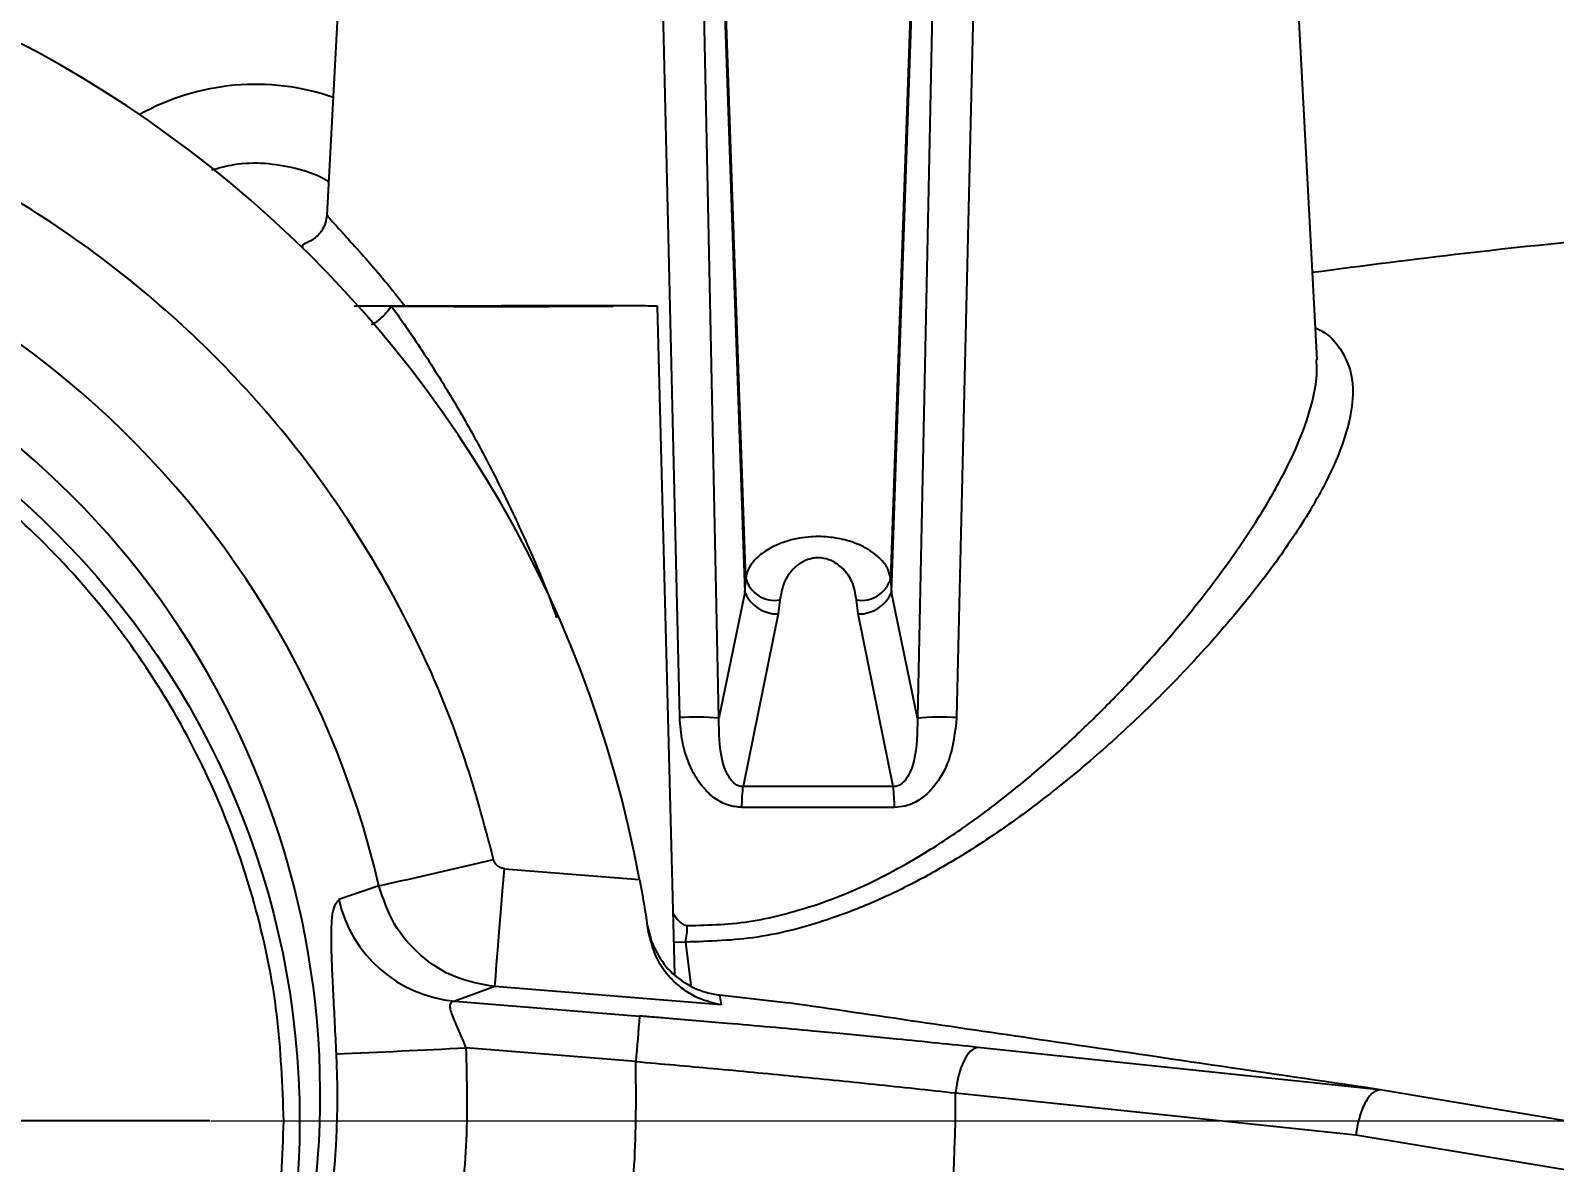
# Model space of a CAD drawing. Header units: millimetres. Extents: x 2028 to 4172, y 863 to 2379.
# Drawn here: x 2922.7 to 3018.9, y 1256.7 to 1328.2 of the extents above; entities that cross this region are included whole.
import ezdxf

# ---------------------------------------------------------------- set-up
doc = ezdxf.new("R2010")
doc.units = ezdxf.units.MM
doc.linetypes.add('AM_ISO08W050', pattern=[18, 12, -1.5, 3, -1.5])
doc.layers.add('AM_5', color=3, linetype='Continuous', lineweight=25)
doc.layers.add('AM_7', color=4, linetype='AM_ISO08W050', lineweight=25)
doc.styles.add('SLDTEXTSTYLE1', font='txt.shx', dxfattribs={"width": 0.7, "bigfont": 'gbcbig.shx'})
doc.dimstyles.new('SLDDIMSTYLE12$0', dxfattribs={"dimtxt": 12, "dimasz": 10, "dimexe": 0, "dimexo": 0.0625, "dimgap": 0.875, "dimtad": 1, "dimdec": 1, "dimlfac": 1.8, "dimrnd": 1e-09, "dimzin": 12, "dimdsep": 46, "dimtxsty": 'SLDTEXTSTYLE1', "dimcen": 0.09, "dimdle": 8.16, "dimclrd": 3, "dimclre": 3, "dimadec": 0, "dimazin": 3, "dimtfac": 1, "dimtdec": 1, "dimtofl": 0, "dimtmove": 0, "dimatfit": 3, "dimfxl": 0, "dimfrac": 2, "dimtolj": 1, "dimlwd": 5, "dimlwe": 5, "dimarcsym": 0})
doc.dimstyles.new('SLDDIMSTYLE12$3', dxfattribs={"dimtxt": 12, "dimasz": 10, "dimexe": 0, "dimexo": 0.0625, "dimgap": 0.875, "dimtad": 1, "dimdec": 1, "dimlfac": 1.8, "dimrnd": 1e-09, "dimzin": 12, "dimdsep": 46, "dimtxsty": 'SLDTEXTSTYLE1', "dimcen": 0.09, "dimdle": 8.16, "dimclrd": 3, "dimclre": 3, "dimadec": 0, "dimazin": 3, "dimtfac": 1, "dimtdec": 1, "dimtofl": 0, "dimtmove": 0, "dimatfit": 3, "dimfxl": 0, "dimfrac": 2, "dimtolj": 1, "dimlwd": 5, "dimlwe": 5, "dimarcsym": 0})

# ---------------------------------------------------------------- blocks, each defined once
blk = doc.blocks.new('*D61')
at = {"layer": 'AM_5', "color": 3, "lineweight": 5, "transparency": 16777216}
blk.add_line((3179.728, 1376.785), (3194.078, 1376.785), dxfattribs=at)
at = {"layer": 'AM_5', "color": 3, "linetype": 'Continuous', "lineweight": 5, "transparency": 16777216}
for p, q in [((3194.078, 1366.785), (3194.078, 1269.336)), ((2934.133, 1259.336), (3194.078, 1259.336))]:
    blk.add_line(p, q, dxfattribs=at)
at = {"layer": 'AM_5', "color": 3, "transparency": 16777216}
for points in [[(3192.412, 1366.785), (3195.745, 1366.785), (3194.078, 1376.785)], [(3192.412, 1269.336), (3195.745, 1269.336), (3194.078, 1259.336)]]:
    blk.add_solid(points, dxfattribs=at)
at = {"layer": 'Defpoints', "color": 0, "transparency": 16777216}
for p in [(3179.665, 1376.785), (2934.071, 1259.336), (3194.078, 1259.336)]:
    blk.add_point(p, dxfattribs=at)
at = {"layer": 'AM_5', "color": 0, "transparency": 16777216, "insert": (3187.203, 1327.29), "char_height": 12, "attachment_point": 5, "rotation": 90, "style": 'SLDTEXTSTYLE1'}
blk.add_mtext('\\A1;115', dxfattribs=at)
blk = doc.blocks.new('*D46')
at = {"layer": 'AM_5', "color": 3, "linetype": 'Continuous', "lineweight": 5, "transparency": 16777216}
blk.add_line((3051.198, 1412.091), (3017.515, 1386.092), dxfattribs=at)
at = {"layer": 'AM_5', "color": 3, "lineweight": 5, "transparency": 16777216}
for p, q in [((2950.139, 1334.154), (2950.319, 1334.154)), ((2950.229, 1334.064), (2950.229, 1334.244))]:
    blk.add_line(p, q, dxfattribs=at)
at = {"layer": 'AM_5', "color": 3, "transparency": 16777216}
blk.add_solid([(3016.497, 1387.411), (3018.533, 1384.773), (3009.599, 1379.982)], dxfattribs=at)
at = {"layer": 'Defpoints', "color": 0, "transparency": 16777216}
for p in [(3009.599, 1379.982), (2890.858, 1288.327)]:
    blk.add_point(p, dxfattribs=at)
at = {"layer": 'AM_5', "color": 0, "transparency": 16777216, "insert": (3034.114, 1407.589), "char_height": 12, "attachment_point": 5, "rotation": 37.66418, "style": 'SLDTEXTSTYLE1'}
blk.add_mtext('\\A1;%%C345', dxfattribs=at)

msp = doc.modelspace()

# ---------------------------------------------------------------- linework, layer by layer
at = {"color": 7, "linetype": 'Continuous', "lineweight": 25}
for p, q in [((2942.461, 1335.651), (2941.458, 1316.506)), ((2963.723, 1284.79), (2962.538, 1335.711)), ((2966.198, 1284.752), (2965.138, 1335.708)), ((2966.35, 1335.698), (2967.839, 1292.679)), ((2967.89, 1293.567), (2966.428, 1335.697)), ((2978.494, 1335.697), (2977.032, 1293.567)), ((2977.083, 1292.679), (2978.572, 1335.698)), ((2979.784, 1335.708), (2978.724, 1284.752)), ((2982.384, 1335.711), (2981.199, 1284.79)), ((3003.943, 1307.371), (3002.723, 1330.651)), ((2963.415, 1268.601), (2962.311, 1310.766)), ((2967.839, 1292.679), (2967.89, 1293.567)), ((2977.032, 1293.567), (2977.083, 1292.679)), ((2967.839, 1292.679), (2966.198, 1284.752)), ((2970.05, 1292.22), (2969.945, 1291.333)), ((2974.977, 1291.333), (2974.872, 1292.22)), ((2978.724, 1284.752), (2977.083, 1292.679)), ((2969.945, 1291.333), (2967.73, 1280.433)), ((2977.192, 1280.433), (2974.977, 1291.333)), ((2952.656, 1275.255), (2961.194, 1274.566)), ((2944.742, 1274.169), (2942.208, 1273.3)), ((2961.67, 1271.687), (2961.937, 1270.65)), ((2963.362, 1270.636), (2964.096, 1270.619)), ((2964.096, 1270.619), (2964.422, 1267.91)), ((2952.054, 1267.808), (2949.522, 1266.892)), ((2966.332, 1266.657), (2952.054, 1267.808)), ((2949.522, 1266.892), (2961.186, 1265.952)), ((2966.241, 1267.282), (2970.601, 1266.787)), ((2966.241, 1267.282), (2966.332, 1266.657)), ((2960.954, 1263.081), (2950.231, 1263.946)), ((3007.878, 1261.297), (2982.538, 1263.976)), ((2981.133, 1261.102), (3006.4, 1258.458)), ((3033.119, 1257.068), (3007.68, 1261.34)), ((2939.735, 1259.194), (2939.735, 1259.203)), ((3006.4, 1258.458), (3040.052, 1252.845))]:
    msp.add_line(p, q, dxfattribs=at)
at = {"color": 7, "linetype": 'Continuous', "lineweight": 25, "flags": 128}
for points in [[(2977.192, 1280.433), (2976.015, 1280.433), (2974.833, 1280.433), (2973.648, 1280.433), (2972.461, 1280.434), (2971.274, 1280.433), (2970.089, 1280.433), (2968.907, 1280.433), (2967.73, 1280.433)], [(2977.277, 1279.124), (2976.079, 1279.125), (2974.876, 1279.125), (2973.669, 1279.125), (2972.461, 1279.125), (2971.253, 1279.125), (2970.047, 1279.125), (2968.843, 1279.125), (2967.645, 1279.124)], [(2952.054, 1267.808), (2952.071, 1268.022), (2952.11, 1268.495), (2952.167, 1269.207), (2952.242, 1270.136), (2952.332, 1271.246), (2952.433, 1272.5), (2952.543, 1273.852), (2952.656, 1275.255)], [(2982.538, 1263.976), (2982.306, 1263.91), (2982.075, 1263.74), (2981.852, 1263.471), (2981.647, 1263.113), (2981.466, 1262.68), (2981.317, 1262.188), (2981.204, 1261.655), (2981.133, 1261.102)]]:
    msp.add_lwpolyline(points, dxfattribs=at)
at = {"color": 7, "linetype": 'Continuous', "lineweight": 25}
msp.add_circle((2887.235, 1259.336), 52.5, dxfattribs=at)
for centre, radius, start, end in [((2887.461, 1260.836), 75, 10.54851, 92.46086), ((2936.957, 1309.764), 15, 70.97396, 119.21781), ((2887.461, 1260.847), 58.809, 13.09228, 89.91829), ((2887.461, 1260.927), 53.574, 308.26934, 171.50515), ((2969.735, 1294.12), 1.927, 196.70211, 279.40565), ((2975.187, 1294.12), 1.927, 260.59454, 343.29737), ((2969.89, 1293.566), 2.234, 203.39428, 271.42772), ((2975.032, 1293.566), 2.234, 268.57245, 336.60531), ((2964.713, 1268.646), 16.174, 84.73329, 93.50893), ((2980.209, 1268.646), 16.174, 86.49111, 95.26667), ((2967.252, 1279.129), 10.025, 359.97591, 7.47448), ((2677.327, 2450.049), 1205.904, 282.812128, 283.164856), ((2950.277, 1275.132), 8.275, 192.79006, 264.76479), ((7892.373, 867.037), 4947.297, 175.375054, 175.408407), ((2885.647, 2558.318), 1295.983, 272.494846, 272.856436), ((2887.461, 1260.911), 54.664, 340.22854, 2.782), ((2887.462, 1260.905), 93.672, 342.88971, 0.12059)]:
    msp.add_arc(centre, radius, start, end, dxfattribs=at)
for points, knots in [([(2887.028, 1090.605), (2889.588, 1090.63), (2893.169, 1090.665), (2898.438, 1090.943), (2902.902, 1091.279), (2908.219, 1091.844), (2913.788, 1092.618), (2919.601, 1093.628), (2925.572, 1094.884), (2931.648, 1096.394), (2937.786, 1098.165), (2943.951, 1100.199), (2950.115, 1102.499), (2956.252, 1105.064), (2962.34, 1107.894), (2968.359, 1110.988), (2974.292, 1114.343), (2980.121, 1117.955), (2985.831, 1121.82), (2991.407, 1125.935), (2996.834, 1130.292), (3002.1, 1134.886), (3007.191, 1139.711), (3012.096, 1144.758), (3016.803, 1150.021), (3021.3, 1155.491), (3025.579, 1161.159), (3029.627, 1167.017), (3033.437, 1173.053), (3036.999, 1179.259), (3040.304, 1185.624), (3043.345, 1192.136), (3046.114, 1198.785), (3048.604, 1205.56), (3050.81, 1212.447), (3052.724, 1219.436), (3054.343, 1226.514), (3055.661, 1233.668), (3056.674, 1240.885), (3057.378, 1248.152), (3057.771, 1255.456), (3057.85, 1262.784), (3057.613, 1270.122), (3057.059, 1277.457), (3056.186, 1284.774), (3054.996, 1292.061), (3053.488, 1299.304), (3051.663, 1306.488), (3049.523, 1313.601), (3047.069, 1320.629), (3044.304, 1327.557), (3041.231, 1334.374), (3037.854, 1341.064), (3034.176, 1347.616), (3030.203, 1354.016), (3025.938, 1360.252), (3021.387, 1366.31), (3016.555, 1372.178), (3011.448, 1377.844), (3006.071, 1383.297), (3000.624, 1388.345), (2995.151, 1392.997), (2989.693, 1397.266), (2984.068, 1401.309), (2978.286, 1405.117), (2972.359, 1408.685), (2966.296, 1412.007), (2960.111, 1415.077), (2953.814, 1417.891), (2947.42, 1420.443), (2940.945, 1422.729), (2934.407, 1424.745), (2927.832, 1426.488), (2921.26, 1427.953), (2914.766, 1429.134), (2908.476, 1430.031), (2902.953, 1430.615), (2898.07, 1430.982), (2893.246, 1431.222), (2887.271, 1431.339), (2881.754, 1431.229), (2876.485, 1430.957), (2872.021, 1430.62), (2866.705, 1430.055), (2861.136, 1429.281), (2855.322, 1428.271), (2849.351, 1427.015), (2843.275, 1425.504), (2837.137, 1423.734), (2830.972, 1421.699), (2824.808, 1419.4), (2818.672, 1416.835), (2812.583, 1414.004), (2806.564, 1410.911), (2800.631, 1407.556), (2794.802, 1403.944), (2789.092, 1400.078), (2783.517, 1395.964), (2778.089, 1391.607), (2772.824, 1387.013), (2767.732, 1382.188), (2762.828, 1377.141), (2758.121, 1371.878), (2753.623, 1366.408), (2749.345, 1360.739), (2745.296, 1354.882), (2741.486, 1348.846), (2737.925, 1342.64), (2734.62, 1336.275), (2731.577, 1329.763), (2728.815, 1323.111), (2726.478, 1316.829), (2725.2, 1312.724), (2724.636, 1310.916)], [0, 0, 0, 0, 0.010207, 0.014274, 0.021037, 0.028056, 0.035587, 0.043451, 0.051578, 0.059911, 0.06841, 0.077044, 0.085791, 0.094634, 0.103558, 0.112554, 0.121612, 0.130726, 0.13989, 0.149098, 0.158347, 0.167633, 0.176954, 0.186306, 0.195688, 0.205098, 0.214535, 0.223996, 0.233481, 0.242989, 0.252518, 0.262068, 0.271639, 0.281229, 0.290838, 0.300466, 0.310113, 0.319778, 0.329461, 0.339162, 0.348881, 0.358618, 0.368373, 0.378146, 0.387938, 0.397748, 0.407578, 0.417427, 0.427296, 0.437185, 0.447097, 0.457031, 0.466988, 0.47697, 0.486979, 0.497016, 0.507082, 0.517181, 0.527315, 0.537488, 0.547704, 0.556915, 0.566123, 0.575327, 0.584526, 0.593719, 0.602905, 0.612082, 0.621247, 0.630396, 0.639524, 0.64862, 0.657668, 0.666638, 0.675463, 0.683979, 0.691963, 0.697606, 0.703501, 0.71122, 0.721427, 0.725494, 0.732257, 0.739276, 0.746807, 0.754671, 0.762798, 0.771131, 0.77963, 0.788264, 0.797011, 0.805853, 0.814778, 0.823774, 0.832832, 0.841946, 0.85111, 0.860318, 0.869567, 0.878853, 0.888174, 0.897526, 0.906908, 0.916318, 0.925755, 0.935216, 0.944701, 0.954208, 0.963738, 0.973288, 0.982858, 0.992449, 1, 1, 1, 1]), ([(2887.844, 1411.294), (2890.245, 1411.256), (2893.603, 1411.204), (2898.546, 1410.9), (2902.736, 1410.543), (2907.723, 1409.952), (2912.944, 1409.153), (2918.39, 1408.115), (2923.978, 1406.831), (2929.657, 1405.293), (2935.385, 1403.495), (2941.129, 1401.434), (2946.859, 1399.11), (2952.551, 1396.523), (2958.183, 1393.673), (2963.735, 1390.563), (2969.188, 1387.196), (2974.525, 1383.577), (2979.731, 1379.71), (2984.79, 1375.601), (2989.688, 1371.257), (2994.411, 1366.684), (2998.947, 1361.891), (3003.283, 1356.885), (3007.408, 1351.676), (3011.31, 1346.273), (3014.979, 1340.685), (3018.406, 1334.924), (3021.58, 1329.001), (3024.494, 1322.926), (3027.138, 1316.711), (3029.507, 1310.369), (3031.591, 1303.911), (3033.386, 1297.352), (3034.886, 1290.704), (3036.084, 1283.98), (3036.981, 1277.194), (3037.557, 1270.36), (3037.831, 1264.294), (3037.779, 1260.51), (3037.759, 1259.016)], [0, 0, 0, 0, 0.030295, 0.042386, 0.06249, 0.08336, 0.105754, 0.129143, 0.153315, 0.178102, 0.203384, 0.229071, 0.255096, 0.281407, 0.307965, 0.334738, 0.361698, 0.388826, 0.416105, 0.443519, 0.471057, 0.498709, 0.526466, 0.554321, 0.582267, 0.6103, 0.638414, 0.666606, 0.694872, 0.72321, 0.751616, 0.780088, 0.808626, 0.837227, 0.86589, 0.894615, 0.9234, 0.952246, 0.981152, 1, 1, 1, 1]), ([(2951.976, 1275.838), (2951.375, 1278.105), (2950.159, 1282.69), (2947.387, 1289.34), (2943.872, 1295.818), (2939.557, 1301.974), (2934.496, 1307.68), (2928.782, 1312.79), (2922.516, 1317.208), (2915.817, 1320.854), (2908.847, 1323.673), (2901.745, 1325.639), (2894.641, 1326.843), (2889.9, 1326.995), (2887.555, 1327.07)], [0, 0, 0, 0, 0.079193, 0.1601594, 0.2427828, 0.3278545, 0.4136411, 0.5, 0.5863536, 0.6721403, 0.7572171, 0.8398354, 0.9208043, 1, 1, 1, 1]), ([(2941.568, 1318.618), (2941.467, 1318.68), (2940.822, 1319.076), (2939.458, 1319.503), (2937.545, 1319.819), (2935.739, 1319.774), (2934.644, 1319.473), (2934.177, 1319.345)], [0, 0, 0, 0, 0.046566, 0.297792, 0.553799, 0.809807, 1, 1, 1, 1]), ([(2941.46, 1316.551), (2941.435, 1316.357), (2941.388, 1315.986), (2941.143, 1315.518), (2940.864, 1315.193), (2940.624, 1315.003), (2940.481, 1314.915), (2940.418, 1314.88), (2940.391, 1314.866), (2940.36, 1314.85), (2940.308, 1314.824), (2940.248, 1314.796), (2940.147, 1314.752), (2939.974, 1314.67), (2939.873, 1314.608), (2939.93, 1314.486), (2939.943, 1314.457)], [0, 0, 0, 0, 0.101386, 0.193388, 0.268842, 0.32211, 0.350749, 0.355835, 0.359447, 0.367619, 0.377614, 0.404377, 0.441249, 0.547079, 0.891427, 1, 1, 1, 1]), ([(2941.484, 1316.505), (2941.485, 1316.492), (2941.489, 1316.461), (2941.784, 1316.123), (2942.311, 1315.543), (2943.321, 1314.424), (2944.664, 1312.944), (2945.947, 1311.323), (2946.375, 1310.782)], [0, 0, 0, 0, 0.107122, 0.254951, 0.403491, 0.552687, 0.85071, 1, 1, 1, 1]), ([(3025.723, 1315.376), (3021.568, 1314.973), (3014.199, 1314.257), (3006.857, 1313.3), (3003.654, 1312.883)], [0, 0, 0, 0, 0.5637917, 1, 1, 1, 1]), ([(2943.186, 1310.773), (2943.243, 1310.773), (2943.477, 1310.775), (2944.231, 1310.778), (2945.092, 1310.78), (2945.521, 1310.781)], [0, 0, 0, 0, 0.136953, 0.568984, 1, 1, 1, 1]), ([(2945.521, 1310.781), (2945.444, 1310.661), (2945.28, 1310.409), (2944.93, 1310.043), (2944.572, 1309.746), (2944.332, 1309.622), (2944.246, 1309.578)], [0, 0, 0, 0, 0.25185, 0.531287, 0.832705, 1, 1, 1, 1]), ([(2945.461, 1310.766), (2945.566, 1310.764), (2945.777, 1310.76), (2947.396, 1310.755), (2949.709, 1310.751), (2951.544, 1310.751), (2952.461, 1310.751)], [0, 0, 0, 0, 0.249997, 0.499998, 0.749999, 1, 1, 1, 1]), ([(2945.521, 1310.781), (2945.789, 1310.405), (2946.343, 1309.627), (2947.228, 1308.325), (2948.169, 1306.881), (2949.376, 1304.931), (2950.853, 1302.387), (2951.91, 1300.316), (2952.461, 1299.235)], [0, 0, 0, 0, 0.11372, 0.234976, 0.364226, 0.501846, 0.739903, 1, 1, 1, 1]), ([(2962.311, 1310.766), (2962.274, 1310.767), (2962.201, 1310.77), (2961.616, 1310.774), (2960.705, 1310.778), (2959.471, 1310.781), (2957.969, 1310.783), (2956.255, 1310.785), (2954.395, 1310.787), (2953.106, 1310.787), (2952.461, 1310.787)], [0, 0, 0, 0, 0.1249659, 0.2499708, 0.3749756, 0.4999805, 0.6249854, 0.7499903, 0.8749951, 1, 1, 1, 1]), ([(2952.461, 1310.751), (2953.375, 1310.751), (2955.204, 1310.751), (2957.562, 1310.755), (2959.014, 1310.76), (2959.639, 1310.764), (2959.461, 1310.766), (2959.461, 1310.766)], [0, 0, 0, 0, 0.249999, 0.499998, 0.749997, 0.999997, 1, 1, 1, 1]), ([(3003.837, 1309.387), (3003.953, 1309.335), (3004.694, 1309.007), (3005.49, 1308.068), (3006.183, 1306.567), (3006.251, 1304.731), (3005.812, 1302.665), (3004.901, 1300.372), (3003.433, 1297.641), (3001.276, 1294.415), (2998.359, 1290.743), (2995.209, 1287.287), (2992.001, 1284.146), (2988.847, 1281.356), (2985.418, 1278.657), (2982.104, 1276.395), (2979.004, 1274.594), (2976.213, 1273.217), (2972.788, 1271.872), (2968.701, 1270.768), (2965.607, 1270.668), (2964.096, 1270.619)], [0, 0, 0, 0, 0.010042, 0.064236, 0.11953, 0.174168, 0.228913, 0.282609, 0.338066, 0.410154, 0.483512, 0.55672, 0.61143, 0.666619, 0.72189, 0.77702, 0.814622, 0.851761, 0.888283, 0.945402, 1, 1, 1, 1]), ([(2972.461, 1273.015), (2973.178, 1273.282), (2974.622, 1273.82), (2976.718, 1274.834), (2978.537, 1275.844), (2980.118, 1276.824), (2981.495, 1277.745), (2982.911, 1278.759), (2984.671, 1280.107), (2986.831, 1281.907), (2989.222, 1284.095), (2991.504, 1286.378), (2993.624, 1288.668), (2995.531, 1290.899), (2997.309, 1293.145), (2998.857, 1295.27), (3000.425, 1297.643), (3001.852, 1300.116), (3003.039, 1302.678), (3003.71, 1304.829), (3003.981, 1306.397), (3003.923, 1307.14), (3003.903, 1307.402)], [0, 0, 0, 0, 0.037187, 0.074872, 0.113617, 0.139589, 0.167223, 0.196534, 0.227532, 0.280248, 0.342157, 0.399335, 0.456228, 0.517553, 0.570386, 0.630084, 0.684603, 0.761377, 0.836598, 0.9113, 0.9687, 1, 1, 1, 1]), ([(2952.461, 1299.235), (2953.016, 1298.066), (2954.156, 1295.666), (2955.306, 1292.941), (2955.849, 1291.381), (2955.947, 1291.099)], [0, 0, 0, 0, 0.437744, 0.898377, 1, 1, 1, 1]), ([(2977.032, 1293.567), (2976.995, 1293.759), (2976.918, 1294.155), (2976.435, 1294.837), (2975.579, 1295.498), (2974.367, 1295.988), (2973.11, 1296.226), (2971.988, 1296.228), (2971.026, 1296.085), (2970.233, 1295.861), (2969.422, 1295.506), (2968.648, 1294.981), (2968.11, 1294.349), (2967.921, 1293.854), (2967.894, 1293.611), (2967.89, 1293.567)], [0, 0, 0, 0, 0.0779787, 0.1600594, 0.280852, 0.3750705, 0.4562454, 0.5413121, 0.5934965, 0.6532546, 0.7174275, 0.8001176, 0.9013898, 0.981848, 1, 1, 1, 1]), ([(2974.872, 1292.22), (2974.812, 1292.615), (2974.707, 1293.297), (2974.136, 1294.125), (2973.503, 1294.629), (2972.924, 1294.843), (2972.468, 1294.885), (2972.087, 1294.852), (2971.68, 1294.733), (2971.25, 1294.498), (2970.832, 1294.14), (2970.253, 1293.393), (2970.136, 1292.714), (2970.05, 1292.22)], [0, 0, 0, 0, 0.174868, 0.30144, 0.391995, 0.46325, 0.499207, 0.535144, 0.583037, 0.634939, 0.701658, 0.783051, 1, 1, 1, 1]), ([(2967.645, 1279.124), (2967.353, 1279.153), (2966.735, 1279.212), (2965.865, 1279.696), (2965.104, 1280.445), (2964.356, 1281.636), (2963.847, 1283.121), (2963.761, 1284.288), (2963.723, 1284.79)], [0, 0, 0, 0, 0.115598, 0.245032, 0.388443, 0.539656, 0.802334, 1, 1, 1, 1]), ([(2967.73, 1280.433), (2967.649, 1280.438), (2967.484, 1280.449), (2967.173, 1280.603), (2966.72, 1281.104), (2966.208, 1282.51), (2966.202, 1283.838), (2966.198, 1284.752)], [0, 0, 0, 0, 0.045655, 0.093449, 0.200152, 0.449571, 1, 1, 1, 1]), ([(2978.724, 1284.752), (2978.72, 1283.837), (2978.714, 1282.509), (2978.201, 1281.102), (2977.748, 1280.603), (2977.438, 1280.448), (2977.273, 1280.438), (2977.192, 1280.433)], [0, 0, 0, 0, 0.550977, 0.800251, 0.906743, 0.954419, 1, 1, 1, 1]), ([(2981.199, 1284.79), (2981.098, 1283.878), (2980.923, 1282.306), (2979.914, 1280.469), (2978.861, 1279.543), (2977.967, 1279.175), (2977.505, 1279.141), (2977.277, 1279.124)], [0, 0, 0, 0, 0.359009, 0.618536, 0.816371, 0.909523, 1, 1, 1, 1]), ([(2952.656, 1275.255), (2952.577, 1275.269), (2952.419, 1275.296), (2952.214, 1275.426), (2952.052, 1275.609), (2952.001, 1275.761), (2951.976, 1275.838)], [0, 0, 0, 0, 0.25015, 0.499371, 0.749258, 1, 1, 1, 1]), ([(2961.194, 1274.566), (2961.348, 1273.694), (2961.545, 1272.577), (2961.692, 1271.552), (2961.724, 1271.328)], [0, 0, 0, 0, 0.780861, 1, 1, 1, 1]), ([(2952.054, 1267.808), (2951.208, 1267.96), (2949.513, 1268.265), (2947.311, 1269.696), (2945.57, 1271.683), (2945.018, 1273.339), (2944.742, 1274.169)], [0, 0, 0, 0, 0.248705, 0.4981896, 0.7483774, 1, 1, 1, 1]), ([(2942.061, 1263.564), (2942.029, 1264.214), (2941.963, 1265.53), (2941.867, 1267.393), (2941.783, 1269.089), (2941.737, 1270.525), (2941.747, 1271.681), (2941.84, 1272.858), (2942.061, 1273.124), (2942.208, 1273.3)], [0, 0, 0, 0, 0.123523, 0.250151, 0.37478, 0.500212, 0.623523, 0.749713, 1, 1, 1, 1]), ([(2964.211, 1271.663), (2965.596, 1271.697), (2968.375, 1271.767), (2971.096, 1272.598), (2972.461, 1273.015)], [0, 0, 0, 0, 0.498326, 1, 1, 1, 1]), ([(2963.315, 1272.444), (2963.421, 1272.271), (2963.585, 1272.006), (2963.867, 1271.775), (2964.057, 1271.681), (2964.162, 1271.669), (2964.211, 1271.663)], [0, 0, 0, 0, 0.486512, 0.744407, 0.879183, 1, 1, 1, 1]), ([(2964.096, 1270.619), (2964.124, 1270.78), (2964.18, 1271.103), (2964.201, 1271.476), (2964.211, 1271.663)], [0, 0, 0, 0, 0.5, 1, 1, 1, 1]), ([(2966.332, 1266.657), (2965.831, 1266.776), (2964.831, 1267.013), (2963.469, 1267.946), (2962.269, 1269.3), (2961.906, 1270.652), (2961.724, 1271.328)], [0, 0, 0, 0, 0.250554, 0.500259, 0.750054, 1, 1, 1, 1]), ([(2961.937, 1270.65), (2962.18, 1270.151), (2962.664, 1269.154), (2963.905, 1268.062), (2965.137, 1267.463), (2965.957, 1267.328), (2966.241, 1267.282)], [0, 0, 0, 0, 0.270985, 0.540835, 0.840956, 1, 1, 1, 1]), ([(2949.522, 1266.892), (2949.444, 1266.879), (2949.292, 1266.852), (2949.202, 1266.667), (2949.228, 1266.38), (2949.391, 1265.871), (2949.761, 1265.061), (2950.072, 1264.321), (2950.231, 1263.946)], [0, 0, 0, 0, 0.125165, 0.244002, 0.362149, 0.483423, 0.737795, 1, 1, 1, 1]), ([(3007.68, 1261.34), (3000.778, 1262.354), (2988.454, 1264.164), (2976.056, 1265.986), (2970.601, 1266.787)], [0, 0, 0, 0, 0.56, 1, 1, 1, 1]), ([(2982.538, 1263.976), (2980.842, 1264.152), (2978.071, 1264.44), (2974.551, 1264.78), (2970.996, 1265.113), (2967.239, 1265.449), (2963.743, 1265.744), (2961.962, 1265.889), (2961.422, 1265.933), (2961.248, 1265.947), (2961.186, 1265.952)], [0, 0, 0, 0, 0.250165, 0.408557, 0.498724, 0.748485, 0.926363, 0.976321, 0.991455, 1, 1, 1, 1]), ([(2960.954, 1263.081), (2962.586, 1262.937), (2965.917, 1262.643), (2970.958, 1262.164), (2976.103, 1261.649), (2979.436, 1261.286), (2981.133, 1261.102)], [0, 0, 0, 0, 0.235421, 0.48057, 0.735435, 1, 1, 1, 1]), ([(3007.878, 1261.297), (3007.728, 1261.253), (3007.498, 1261.185), (3007.19, 1260.828), (3006.897, 1260.353), (3006.626, 1259.654), (3006.474, 1258.974), (3006.419, 1258.607), (3006.405, 1258.496), (3006.4, 1258.458)], [0, 0, 0, 0, 0.238995, 0.367832, 0.499678, 0.748972, 0.924681, 0.973941, 1, 1, 1, 1]), ([(3007.68, 1261.34), (3007.717, 1261.335), (3007.795, 1261.323), (3007.87, 1261.309), (3007.895, 1261.301), (3007.892, 1261.298), (3007.881, 1261.297), (3007.878, 1261.297)], [0, 0, 0, 0, 0.332571, 0.687965, 0.831381, 0.949784, 1, 1, 1, 1])]:
    msp.add_open_spline(points, degree=3, knots=knots, dxfattribs=at)
for points in [[(2938.735, 1259.338), (2938.65, 1261.585), (2938.48, 1266.08), (2937.112, 1272.706), (2934.954, 1279.103), (2931.962, 1285.162), (2928.21, 1290.779), (2923.755, 1295.858), (2918.676, 1300.313), (2913.059, 1304.066), (2907, 1307.054), (2900.603, 1309.226), (2893.977, 1310.544), (2887.235, 1310.986), (2880.494, 1310.544), (2873.868, 1309.226), (2867.471, 1307.054), (2861.412, 1304.066), (2855.794, 1300.313), (2850.715, 1295.858), (2846.261, 1290.779), (2842.508, 1285.162), (2839.517, 1279.103), (2837.358, 1272.706), (2835.99, 1266.08), (2835.82, 1261.585), (2835.735, 1259.338)], [(2945.521, 1310.781), (2946.002, 1310.782), (2946.964, 1310.783), (2948.687, 1310.785), (2950.535, 1310.787), (2951.819, 1310.787), (2952.461, 1310.787)], [(2967.645, 1279.124), (2967.65, 1279.37), (2967.661, 1279.86), (2967.707, 1280.242), (2967.73, 1280.433)], [(2950.231, 1263.946), (2950.28, 1261.882), (2950.38, 1257.756), (2949.87, 1253.66), (2949.615, 1251.612)], [(2960.18, 1250.034), (2960.455, 1252.2), (2961.004, 1256.532), (2960.971, 1260.898), (2960.954, 1263.081)], [(2835.735, 1259.338), (2835.82, 1257.091), (2835.99, 1252.597), (2837.358, 1245.971), (2839.517, 1239.574), (2842.508, 1233.515), (2846.261, 1227.898), (2850.715, 1222.818), (2855.794, 1218.364), (2861.412, 1214.611), (2867.471, 1211.623), (2873.868, 1209.451), (2880.494, 1208.133), (2887.235, 1207.691), (2893.977, 1208.133), (2900.603, 1209.451), (2907, 1211.623), (2913.059, 1214.611), (2918.676, 1218.364), (2923.755, 1222.818), (2928.21, 1227.898), (2931.962, 1233.515), (2934.954, 1239.574), (2937.112, 1245.971), (2938.48, 1252.597), (2938.65, 1257.091), (2938.735, 1259.338)]]:
    msp.add_open_spline(points, degree=3, dxfattribs=at)
at = {"layer": 'AM_7'}
msp.add_line((2934.071, 1259.336), (2843.234, 1259.336), dxfattribs=at)

# ---------------------------------------------------------------- dimensions: what is measured, and where the dimension line sits
at = {"layer": 'AM_5'}
dim = msp.add_diameter_dim_2p(p1=(2890.858, 1288.327), p2=(3009.599, 1379.982), text='%%C345', dimstyle='SLDDIMSTYLE12$3', override={"dimlfac": 1, "dimpost": ''}, dxfattribs=at)
dim.commit()
dim.dimension.update_dxf_attribs({"geometry": '*D46', "text_midpoint": (3034.114, 1407.589)})
dim = msp.add_linear_dim(base=(3194.078, 1259.336), p1=(3179.665, 1376.785), p2=(2934.071, 1259.336), angle=90, text='115', dimstyle='SLDDIMSTYLE12$0', override={"dimlfac": 1}, dxfattribs=at)
dim.commit()
dim.dimension.update_dxf_attribs({"geometry": '*D61', "text_midpoint": (3194.078, 1327.29), "dimtype": 160})

doc.saveas('drawing.dxf')
